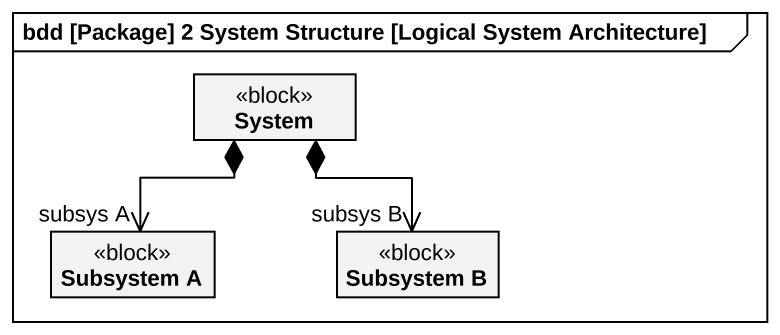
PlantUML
@startuml
mainframe bdd [Package] 2 System Structure [Logical System Architecture]
hide circle
hide empty members
class System <<block>>
class "Subsystem A" as Subsystem_A <<block>>
class "Subsystem B" as Subsystem_B <<block>>
System *--> "subsys A" Subsystem_A
System *--> "subsys B" Subsystem_B
@enduml
